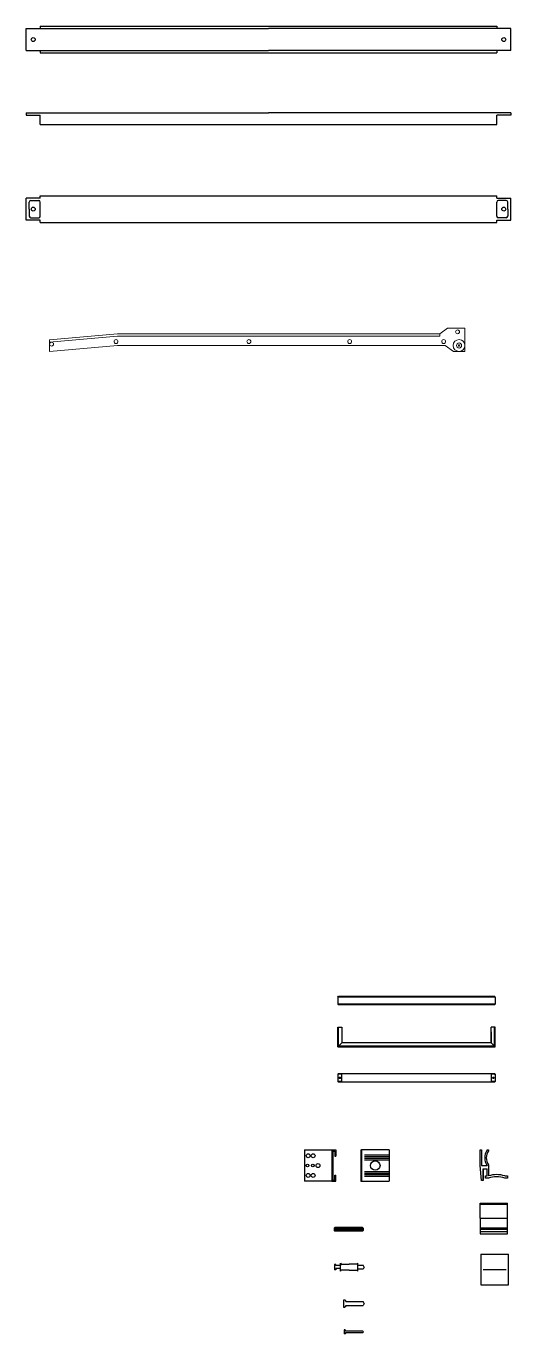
# Model space of a CAD drawing. Header units: millimetres. Extents: x 4413 to 32800, y 1732 to 26183.
# Drawn here: x 15525 to 16141, y 21165 to 22827 of the extents above; entities that cross this region are included whole.
import ezdxf

# ---------------------------------------------------------------- set-up
doc = ezdxf.new("R2010")
doc.units = ezdxf.units.MM
doc.layers.add('Giunzioni', color=3, linetype='Continuous', lineweight=18)

msp = doc.modelspace()

# ---------------------------------------------------------------- linework, layer by layer
at = {"color": 7}
for p, q in [((15525, 22796.1), (15525, 22824.1)), ((15525, 22824.1), (15833, 22824.1)), ((15543, 22827.1), (15543, 22824.1)), ((15543, 22827.1), (16123, 22827.1)), ((16141, 22824.1), (15833, 22824.1)), ((16123, 22827.1), (16123, 22824.1)), ((16141, 22796.1), (16141, 22824.1)), ((15525, 22796.1), (15833, 22796.1)), ((15543, 22796.1), (15543, 22793.1)), ((15543, 22793.1), (16123, 22793.1)), ((16141, 22796.1), (15833, 22796.1)), ((16123, 22796.1), (16123, 22793.1)), ((15525, 22717), (15525, 22714)), ((15525, 22717), (15833, 22717)), ((15525, 22714), (15543, 22714)), ((15543, 22702), (15543, 22714)), ((15543, 22702), (16123, 22702)), ((16141, 22717), (15833, 22717)), ((16141, 22714), (16123, 22714)), ((16123, 22702), (16123, 22714)), ((16141, 22717), (16141, 22714)), ((15525, 22580.6), (15525, 22608.6)), ((15529, 22594.6), (15529, 22603.6)), ((15531, 22605.6), (15541, 22605.6)), ((15543, 22608.6), (15543, 22611.6)), ((15543, 22585.6), (15543, 22603.6)), ((16123, 22608.6), (16123, 22611.6)), ((16123, 22585.6), (16123, 22603.6)), ((16135, 22605.6), (16125, 22605.6)), ((16137, 22594.6), (16137, 22603.6)), ((16141, 22580.6), (16141, 22608.6)), ((15529, 22594.6), (15529, 22585.6)), ((16137, 22594.6), (16137, 22585.6)), ((15531, 22583.6), (15541, 22583.6)), ((15543, 22577.6), (15543, 22580.6)), ((16123, 22577.6), (16123, 22580.6)), ((16135, 22583.6), (16125, 22583.6)), ((15921.1, 21593.3), (15922.1, 21594.3)), ((15921.1, 21593.3), (15921.1, 21584.3)), ((16121.1, 21593.3), (16120.1, 21594.3)), ((16121.1, 21593.3), (16121.1, 21584.3)), ((15922.1, 21583.3), (15921.1, 21584.3)), ((16120.1, 21583.3), (16121.1, 21584.3)), ((15921.1, 21530.1), (15921.1, 21555.1)), ((15921.1, 21555.1), (15926.1, 21555.1)), ((15926.1, 21555.1), (15926.1, 21535.1)), ((16121.1, 21555.1), (16116.1, 21555.1)), ((16116.1, 21535.1), (16116.1, 21555.1)), ((16121.1, 21530.1), (16121.1, 21555.1)), ((16121.1, 21555.1), (16121.1, 21555.1)), ((16116.1, 21549.1), (16116.1, 21535.1)), ((15921.1, 21530.1), (15926.1, 21535.1)), ((15921.1, 21530.1), (16121.1, 21530.1)), ((16116.1, 21535.1), (15926.1, 21535.1)), ((15983.1, 21530.1), (15984.1, 21530.1)), ((16116.1, 21535.1), (16121.1, 21530.1)), ((15921.1, 21495.1), (15922.1, 21496.1)), ((15921.1, 21495.1), (15921.1, 21486.1)), ((15922.1, 21495.1), (15921.1, 21495.1)), ((15926.1, 21485.1), (15926.1, 21496.1)), ((16116.1, 21496.1), (16116.1, 21485.1)), ((16121.1, 21495.1), (16120.1, 21496.1)), ((16120.1, 21495.1), (16121.1, 21495.1)), ((16121.1, 21495.1), (16121.1, 21486.1)), ((15922.1, 21485.1), (15921.1, 21486.1)), ((16120.1, 21485.1), (16121.1, 21486.1)), ((15878.6, 21399.1), (15878.6, 21359.1)), ((15878.6, 21399.1), (15913.6, 21399.1)), ((15913.6, 21399.1), (15913.6, 21359.1)), ((15913.6, 21399.1), (15918.6, 21399.1)), ((15914.6, 21397.6), (15914.6, 21360.6)), ((15914.6, 21397.6), (15917.1, 21397.6)), ((15917.1, 21397.6), (15917.1, 21391.1)), ((15917.1, 21391.1), (15918.6, 21391.1)), ((15918.6, 21399.1), (15918.6, 21391.1)), ((15950.2, 21399.1), (15950.2, 21359.1)), ((15950.2, 21399.1), (15951.2, 21399.1)), ((15986.2, 21399.1), (15951.2, 21399.1)), ((15951.2, 21399.1), (15951.2, 21359.1)), ((15986.2, 21399.1), (15986.2, 21359.1)), ((16101.8, 21379), (16101.8, 21399)), ((16101.8, 21399), (16103.8, 21399)), ((16103.8, 21399), (16103.8, 21379)), ((16110.8, 21399), (16112.5, 21399)), ((16112.5, 21399), (16112.5, 21397.9)), ((16103.8, 21360), (16101.8, 21379)), ((16103.8, 21379), (16110.8, 21379)), ((16105.8, 21360), (16105.8, 21375)), ((16105.8, 21375), (16110.8, 21375)), ((16105.8, 21375), (16105.8, 21360)), ((16110.8, 21365.9), (16110.8, 21375)), ((16112.5, 21380.1), (16112.4, 21365.9)), ((15913.6, 21359.1), (15878.6, 21359.1)), ((15913.6, 21359.1), (15918.6, 21359.1)), ((15914.6, 21360.6), (15917.1, 21360.6)), ((15917.1, 21360.6), (15917.1, 21367.1)), ((15917.1, 21367.1), (15918.6, 21367.1)), ((15918.6, 21359.1), (15918.6, 21367.1)), ((15950.2, 21359.1), (15951.2, 21359.1)), ((15951.2, 21359.1), (15986.2, 21359.1)), ((16105.8, 21360), (16103.8, 21360)), ((16108.8, 21363), (16108.8, 21365.9)), ((16108.8, 21365.9), (16110.8, 21365.9)), ((16112.4, 21363), (16108.8, 21363)), ((16133.2, 21365.9), (16136.8, 21365.9)), ((16136.8, 21363), (16133.2, 21363)), ((16136.8, 21365.9), (16136.8, 21363)), ((16101.8, 21331.3), (16136.8, 21331.3)), ((16101.8, 21330.2), (16101.8, 21331.3)), ((16101.8, 21330.2), (16136.8, 21330.2)), ((16136.8, 21330.2), (16136.8, 21331.3)), ((16101.8, 21312.4), (16101.8, 21292.3)), ((16101.8, 21312.4), (16136.8, 21312.4)), ((16136.8, 21292.3), (16136.8, 21312.4)), ((15917.4, 21300.6), (15916.4, 21299.6)), ((15916.4, 21299.6), (15916.4, 21296.6)), ((15917.4, 21295.6), (15916.4, 21296.6)), ((15952.3, 21300.6), (15953.3, 21299.6)), ((15952.3, 21295.6), (15953.3, 21296.6)), ((15953.3, 21299.6), (15953.3, 21296.6)), ((16101.8, 21299.9), (16136.8, 21299.9)), ((16101.8, 21298.2), (16136.8, 21298.2)), ((16101.8, 21295.3), (16136.8, 21295.3)), ((16101.8, 21292.3), (16136.8, 21292.3)), ((16103, 21266.5), (16138, 21266.5)), ((16103, 21266.5), (16103, 21227.5)), ((16138, 21227.5), (16138, 21266.5)), ((15918.4, 21253.6), (15916.9, 21253.6)), ((15916.9, 21253.6), (15916.9, 21246.6)), ((15918.4, 21246.6), (15916.9, 21246.6)), ((15918.4, 21252.1), (15918.4, 21253.6)), ((15924.4, 21252.1), (15918.4, 21252.1)), ((15924.4, 21248.1), (15918.4, 21248.1)), ((15918.4, 21248.1), (15918.4, 21246.6)), ((15924.4, 21252.6), (15924.4, 21255.1)), ((15924.4, 21255.1), (15925.4, 21253.9)), ((15924.4, 21255.1), (15924.4, 21252.1)), ((15924.4, 21247.6), (15924.4, 21252.6)), ((15924.4, 21245.1), (15924.4, 21248.1)), ((15924.4, 21245.1), (15924.4, 21247.6)), ((15924.4, 21245.1), (15925.4, 21246.4)), ((15925.4, 21253.9), (15935.4, 21253.9)), ((15935.4, 21246.4), (15925.4, 21246.4)), ((15945.4, 21253.9), (15935.4, 21253.9)), ((15935.4, 21246.4), (15945.4, 21246.4)), ((15946.4, 21255.1), (15945.4, 21253.9)), ((15946.4, 21245.1), (15945.4, 21246.4)), ((15946.4, 21252.6), (15946.4, 21255.1)), ((15946.4, 21247.6), (15946.4, 21252.6)), ((15946.4, 21252.6), (15953.2, 21252.6)), ((15953.2, 21247.6), (15946.4, 21247.6)), ((15946.4, 21245.1), (15946.4, 21247.6)), ((15954.4, 21250.1), (15953.2, 21252.6)), ((15954.4, 21250.1), (15953.2, 21247.6)), ((16103, 21227.5), (16138, 21227.5)), ((15930.2, 21208.2), (15928.2, 21208.2)), ((15928.2, 21208.2), (15928.2, 21199.2)), ((15931.2, 21207.2), (15930.2, 21208.2)), ((15931.2, 21206.2), (15931.2, 21207.2)), ((15931.2, 21206.2), (15953.2, 21206.2)), ((15953.2, 21206.2), (15953.2, 21206.2)), ((15954.4, 21203.7), (15953.2, 21206.2)), ((15928.2, 21199.2), (15930.2, 21199.2)), ((15931.2, 21200.2), (15930.2, 21199.2)), ((15931.2, 21201.2), (15953.2, 21201.2)), ((15931.2, 21200.2), (15931.2, 21201.2)), ((15954.4, 21203.7), (15953.2, 21201.2)), ((15953.2, 21201.2), (15953.2, 21201.2)), ((15929.3, 21170.3), (15929.3, 21165.3)), ((15930.4, 21170.3), (15929.3, 21170.3)), ((15930.4, 21165.3), (15929.3, 21165.3)), ((15930.9, 21169.7), (15930.4, 21170.3)), ((15930.9, 21165.8), (15930.4, 21165.3)), ((15930.9, 21169.7), (15930.9, 21168.8)), ((15952.9, 21168.8), (15930.9, 21168.8)), ((15930.9, 21166.8), (15952.9, 21166.8)), ((15930.9, 21166.8), (15930.9, 21165.8)), ((15953.8, 21167.8), (15952.8, 21168.8)), ((15953.8, 21167.8), (15952.8, 21166.8))]:
    msp.add_line(p, q, dxfattribs=at)
at = {"color": 8}
for p, q in [((15922.1, 21531.1), (15922.1, 21555.1)), ((16120.1, 21531.1), (16120.1, 21555.1)), ((15922.1, 21531.1), (16120.1, 21531.1)), ((15955.2, 21392.6), (15986.2, 21392.6)), ((15955.2, 21390.6), (15986.2, 21390.6)), ((15955.2, 21388.6), (15986.2, 21388.6)), ((15955.2, 21386.6), (15986.2, 21386.6)), ((15955.2, 21371.6), (15986.2, 21371.6)), ((15955.2, 21369.6), (15986.2, 21369.6)), ((15955.2, 21367.6), (15986.2, 21367.6)), ((15955.2, 21365.6), (15986.2, 21365.6)), ((16101.8, 21312.4), (16101.8, 21330.2)), ((16136.8, 21312.4), (16136.8, 21330.2)), ((16135, 21246.5), (16106, 21246.5))]:
    msp.add_line(p, q, dxfattribs=at)
at = {"color": 7}
for points in [[(15543, 22608.6), (15543, 22608.6), (15525, 22608.6)], [(15543, 22611.6), (16123, 22611.6)], [(16123, 22608.6), (16123, 22608.6), (16141, 22608.6)], [(15543, 22580.6), (15543, 22580.6), (15525, 22580.6)], [(15543, 22577.6), (16123, 22577.6)], [(16123, 22580.6), (16123, 22580.6), (16141, 22580.6)], [(15922.1, 21594.3), (16052.1, 21594.3), (16120.1, 21594.3)], [(16120.1, 21583.3), (16052.1, 21583.3), (15922.1, 21583.3)], [(15926.1, 21495.1), (15922.1, 21495.1)], [(16120.1, 21495.1), (16116.1, 21495.1)], [(15926.1, 21486.1), (15921.1, 21486.1)], [(16121.1, 21486.1), (16116.1, 21486.1)], [(15952.3, 21300.6), (15946.3, 21300.6), (15917.4, 21300.6)], [(15952.3, 21295.6), (15946.3, 21295.6), (15917.4, 21295.6)]]:
    msp.add_lwpolyline(points, dxfattribs=at)
at = {"color": 8}
for points in [[(16121.1, 21593.3), (16052.1, 21593.3), (15921.1, 21593.3)], [(16121.1, 21584.3), (16052.1, 21584.3), (15921.1, 21584.3)], [(15922.1, 21496.1), (16052.1, 21496.1), (16120.1, 21496.1)], [(16120.1, 21485.1), (16052.1, 21485.1), (15922.1, 21485.1)], [(15952.3, 21299.6), (15946.3, 21299.6), (15917.4, 21299.6)], [(15952.3, 21298.6), (15946.3, 21298.6), (15917.4, 21298.6)], [(15952.3, 21297.6), (15946.3, 21297.6), (15917.4, 21297.6)], [(15952.3, 21296.6), (15946.3, 21296.6), (15917.4, 21296.6)]]:
    msp.add_lwpolyline(points, dxfattribs=at)
for centre, radius in [((15534, 22810.1), 2.5), ((16132, 22810.1), 2.5), ((15534, 22594.6), 2.5), ((16132, 22594.6), 2.5), ((15883.4, 21391.6), 2.5), ((15889.7, 21391.6), 2.5), ((15882.4, 21379.1), 1.75), ((15889.2, 21379.1), 1.75), ((15895.9, 21379.1), 2.5), ((15883.4, 21366.6), 2.5), ((15889.7, 21366.6), 2.5)]:
    msp.add_circle(centre, radius, dxfattribs=at)
at = {"color": 7}
for centre, radius in [((15923.6, 21490.6), 1), ((16118.6, 21490.6), 1), ((15968.7, 21379.1), 6)]:
    msp.add_circle(centre, radius, dxfattribs=at)
for centre, radius, start, end in [((15531, 22603.6), 2, 90, 180), ((15541, 22603.6), 2, 0, 90), ((16125, 22603.6), 2, 90, 180), ((16135, 22603.6), 2, 0, 90), ((15531, 22585.6), 2, 180, 270), ((15541, 22585.6), 2, 270, 0), ((16125, 22585.6), 2, 180, 270), ((16135, 22585.6), 2, 270, 0), ((16126, 21389), 18.2, 146.6015, 213.3985), ((16126, 21389), 16.2, 146.6015, 213.3985), ((16122.8, 21334.7), 32.9, 71.5658, 108.4342), ((16122.8, 21331.8), 32.9, 71.5658, 108.4342)]:
    msp.add_arc(centre, radius, start, end, dxfattribs=at)
at = {"layer": 'Giunzioni', "color": 7}
for p, q in [((15554.7, 22428.6), (15641, 22436.1)), ((16050.8, 22436.1), (15641, 22436.1)), ((16060.4, 22443.5), (16050.8, 22436.1)), ((16050.8, 22436.1), (16050.8, 22433.1)), ((16082.7, 22443.5), (16060.4, 22443.5)), ((16082.7, 22443.5), (16082.7, 22413.8)), ((15641, 22433.1), (15554.7, 22425.7)), ((15554.7, 22413.8), (15554.7, 22428.6)), ((15554.7, 22413.8), (15554.7, 22428.6)), ((15641, 22421.2), (15554.7, 22413.8)), ((15641, 22433.1), (16035.2, 22433.1)), ((15641, 22421.2), (16057.7, 22421.2)), ((16050.8, 22433.1), (16035.2, 22433.1)), ((16067.9, 22413.8), (16057.7, 22421.2)), ((16082.7, 22413.8), (16067.9, 22413.8))]:
    msp.add_line(p, q, dxfattribs=at)
for centre, radius in [((16073.3, 22438.7), 2.48), ((15557.3, 22423.1), 2.48), ((15639.2, 22426.3), 2.48), ((15808.1, 22426.3), 2.48), ((15936.1, 22426.3), 2.48), ((16055.6, 22426.3), 2.48), ((16075.2, 22421.3), 7.5), ((16075.2, 22421.3), 3.21), ((16075.2, 22421.3), 0.933)]:
    msp.add_circle(centre, radius, dxfattribs=at)

doc.saveas('drawing.dxf')
